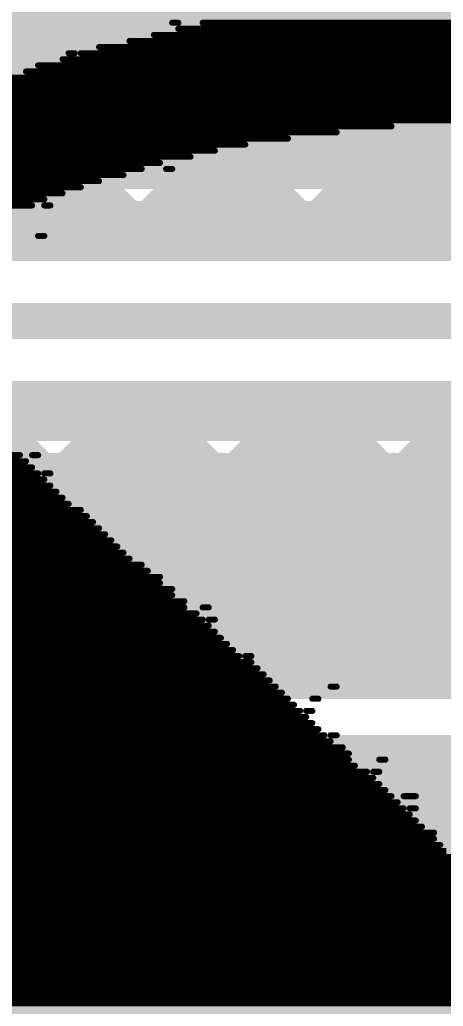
# Model space of a CAD drawing. Header units: millimetres. Extents: x -0.26 to 2.84, y -0.09 to 2.43.
# Drawn here: x 1.365 to 1.4356, y 1.4018 to 1.5662 of the extents above; entities that cross this region are included whole.
import ezdxf

# ---------------------------------------------------------------- set-up
doc = ezdxf.new("R2010")
doc.units = ezdxf.units.MM
doc.header["$MEASUREMENT"] = 0
for name, color, linetype in [('BottomLayer', 5, 'Continuous'), ('BottomOverlay', 54, 'Continuous'), ('TopLayer', 1, 'Continuous'), ('TopOverlay', 2, 'Continuous'), ('TopPaste', 8, 'Continuous'), ('TopSolder', 216, 'Continuous')]:
    doc.layers.add(name, color=color, linetype=linetype)
doc.styles.add('Arial', font='', dxfattribs={"height": 0.2})
doc.styles.get('Arial').set_extended_font_data('Arial')

# ---------------------------------------------------------------- blocks, each defined once
blk = doc.blocks.new('R__0603_36')
at = {"layer": 'TopLayer'}
for points in [[(-0.015, 0.0175), (-0.015, -0.0175), (-0.045, -0.0175), (-0.045, 0.0175)], [(0.045, 0.0175), (0.045, -0.0175), (0.015, -0.0175), (0.015, 0.0175)]]:
    blk.add_hatch(color=1, dxfattribs=at).paths.add_polyline_path(points)
at = {"layer": 'TopPaste'}
for points in [[(-0.015, 0.0175), (-0.015, -0.0175), (-0.045, -0.0175), (-0.045, 0.0175)], [(0.045, 0.0175), (0.045, -0.0175), (0.015, -0.0175), (0.015, 0.0175)]]:
    blk.add_hatch(color=8, dxfattribs=at).paths.add_polyline_path(points)
at = {"layer": 'TopSolder'}
for points in [[(-0.011, 0.0215), (-0.011, -0.0215), (-0.049, -0.0215), (-0.049, 0.0215)], [(0.049, 0.0215), (0.049, -0.0215), (0.011, -0.0215), (0.011, 0.0215)]]:
    blk.add_hatch(color=216, dxfattribs=at).paths.add_polyline_path(points)
at = {"layer": 'TopOverlay', "const_width": 0.005}
for points in [[(-0.048, 0.021), (0.048, 0.021)], [(-0.048, -0.021), (-0.048, 0.021)], [(0.048, -0.021), (0.048, 0.021)], [(-0.048, -0.021), (0.048, -0.021)]]:
    blk.add_lwpolyline(points, dxfattribs=at)
at = {"layer": 'TopOverlay', "const_width": 0.0025}
for points in [[(-0.04925, 0.021, 1), (-0.04675, 0.021, 1)], [(-0.04925, 0.021, 1), (-0.04675, 0.021, 1)], [(0.04675, 0.021, 1), (0.04925, 0.021, 1)], [(0.04675, 0.021, 1), (0.04925, 0.021, 1)], [(-0.04925, -0.021, 1), (-0.04675, -0.021, 1)], [(-0.04925, -0.021, 1), (-0.04675, -0.021, 1)], [(0.04675, -0.021, 1), (0.04925, -0.021, 1)], [(0.04675, -0.021, 1), (0.04925, -0.021, 1)]]:
    blk.add_lwpolyline(points, format="xyb", close=True, dxfattribs=at)

msp = doc.modelspace()

# ---------------------------------------------------------------- hatches: boundary and pattern name
at = {"layer": 'BottomLayer'}
msp.add_hatch(color=5, dxfattribs=at).paths.add_polyline_path([(1.341, 1.538), (1.723, 1.538), (1.723, 1.683), (1.341, 1.683)])
at = {"layer": 'TopLayer'}
msp.add_hatch(color=1, dxfattribs=at).paths.add_polyline_path([(1.51, 1.446), (1.388, 1.446), (1.388, 1.251), (1.51, 1.251)])

# ---------------------------------------------------------------- linework, layer by layer
at = {"layer": 'BottomLayer'}
for points, const_width in [([(1.317, 1.474), (1.76057, 1.474)], 0.04), ([(1.317, 1.442), (1.74731, 1.442)], 0.01), ([(1.35824, 1.442), (1.38024, 1.42)], 0.01), ([(1.36123, 1.42), (1.38323, 1.442)], 0.01), ([(1.38652, 1.442), (1.40852, 1.42)], 0.01), ([(1.38951, 1.42), (1.41151, 1.442)], 0.01), ([(1.4148, 1.442), (1.4368, 1.42)], 0.01), ([(1.4178, 1.42), (1.4398, 1.442)], 0.01), ([(1.03381, 1.42), (1.73784, 1.42)], 0.01), ([(1.02428, 1.397), (1.744, 1.397)], 0.022)]:
    msp.add_lwpolyline(points, dxfattribs=dict(at, const_width=const_width))
at = {"layer": 'BottomLayer', "const_width": 0.005}
for points in [[(1.38073, 1.442, 1), (1.38573, 1.442, 1)], [(1.38402, 1.442, 1), (1.38902, 1.442, 1)], [(1.40901, 1.442, 1), (1.41401, 1.442, 1)], [(1.4123, 1.442, 1), (1.4173, 1.442, 1)], [(1.4373, 1.442, 1), (1.4423, 1.442, 1)], [(1.35873, 1.42, 1), (1.36373, 1.42, 1)], [(1.37774, 1.42, 1), (1.38274, 1.42, 1)], [(1.38701, 1.42, 1), (1.39201, 1.42, 1)], [(1.40602, 1.42, 1), (1.41102, 1.42, 1)], [(1.4153, 1.42, 1), (1.4203, 1.42, 1)], [(1.4343, 1.42, 1), (1.4393, 1.42, 1)]]:
    msp.add_lwpolyline(points, format="xyb", close=True, dxfattribs=at)
at = {"layer": 'BottomOverlay', "const_width": 0.00102}
for points in [[(1.39045, 1.56574), (1.39146, 1.56574)], [(1.39552, 1.56574), (1.48488, 1.56574)], [(1.39146, 1.56472), (1.48995, 1.56472)], [(1.38334, 1.56269), (1.49808, 1.56269)], [(1.3874, 1.56371), (1.49401, 1.56371)], [(1.37318, 1.56066), (1.3742, 1.56066)], [(1.37522, 1.56066), (1.5062, 1.56066)], [(1.37826, 1.56168), (1.50214, 1.56168)], [(1.37217, 1.55965), (1.50925, 1.55965)], [(1.36608, 1.55761), (1.51635, 1.55761)], [(1.36811, 1.55863), (1.51229, 1.55863)], [(1.35998, 1.55558), (1.52041, 1.55558)], [(1.36303, 1.5566), (1.51838, 1.5566)], [(1.35795, 1.55457), (1.52346, 1.55457)], [(1.35186, 1.55254), (1.52955, 1.55254)], [(1.35491, 1.55355), (1.52651, 1.55355)], [(1.34983, 1.55152), (1.53158, 1.55152)], [(1.34475, 1.54949), (1.53666, 1.54949)], [(1.3478, 1.55051), (1.53361, 1.55051)], [(1.34069, 1.54746), (1.41786, 1.54746)], [(1.34374, 1.54848), (1.427, 1.54848)], [(1.33968, 1.54644), (1.40974, 1.54644)], [(1.3346, 1.54441), (1.39755, 1.54441)], [(1.33562, 1.54543), (1.40263, 1.54543)], [(1.33358, 1.5434), (1.39349, 1.5434)], [(1.32952, 1.54137), (1.38537, 1.54137)], [(1.33054, 1.54238), (1.38842, 1.54238)], [(1.38943, 1.54137), (1.39045, 1.54137)], [(1.32546, 1.53934), (1.37826, 1.53934)], [(1.32749, 1.54035), (1.38232, 1.54035)], [(1.32445, 1.53832), (1.37522, 1.53832)], [(1.32038, 1.53629), (1.36912, 1.53629)], [(1.32242, 1.53731), (1.37217, 1.53731)], [(1.31835, 1.53528), (1.36709, 1.53528)], [(1.36912, 1.53528), (1.37014, 1.53528)], [(1.36811, 1.5302), (1.36912, 1.5302)], [(1.19042, 1.49365), (1.36506, 1.49365)], [(1.36709, 1.49365), (1.36811, 1.49365)], [(1.18737, 1.49161), (1.36709, 1.49161)], [(1.1894, 1.49263), (1.36608, 1.49263)], [(1.18839, 1.4906), (1.36811, 1.4906)], [(1.36912, 1.4906), (1.37014, 1.4906)], [(1.19042, 1.48958), (1.36912, 1.48958)], [(1.19245, 1.48857), (1.37014, 1.48857)], [(1.19549, 1.48755), (1.37115, 1.48755)], [(1.19752, 1.48654), (1.37217, 1.48654)], [(1.19955, 1.48552), (1.37318, 1.48552)], [(1.2026, 1.48451), (1.37522, 1.48451)], [(1.20463, 1.48349), (1.37623, 1.48349)], [(1.20666, 1.48248), (1.37725, 1.48248)], [(1.20971, 1.48146), (1.37826, 1.48146)], [(1.21174, 1.48045), (1.37928, 1.48045)], [(1.21377, 1.47943), (1.38029, 1.47943)], [(1.21682, 1.47841), (1.38131, 1.47841)], [(1.21885, 1.4774), (1.38232, 1.4774)], [(1.22088, 1.47638), (1.38334, 1.47638)], [(1.22392, 1.47537), (1.38537, 1.47537)], [(1.22494, 1.47435), (1.38638, 1.47435)], [(1.22799, 1.47334), (1.38842, 1.47334)], [(1.23002, 1.47232), (1.38842, 1.47232)], [(1.23205, 1.47131), (1.39045, 1.47131)], [(1.23408, 1.47029), (1.39045, 1.47029)], [(1.23611, 1.46928), (1.39248, 1.46928)], [(1.23814, 1.46826), (1.39248, 1.46826)], [(1.23915, 1.46725), (1.39451, 1.46725)], [(1.39552, 1.46826), (1.39654, 1.46826)], [(1.24119, 1.46623), (1.39552, 1.46623)], [(1.24423, 1.46521), (1.39654, 1.46521)], [(1.39654, 1.46623), (1.39755, 1.46623)], [(1.24525, 1.4642), (1.39755, 1.4642)], [(1.24525, 1.46217), (1.39958, 1.46217)], [(1.24626, 1.46318), (1.39857, 1.46318)], [(1.24423, 1.46115), (1.4006, 1.46115)], [(1.24322, 1.45912), (1.40365, 1.45912)], [(1.24423, 1.46014), (1.40162, 1.46014)], [(1.40263, 1.46014), (1.40365, 1.46014)], [(1.2422, 1.45709), (1.40568, 1.45709)], [(1.24322, 1.45811), (1.40466, 1.45811)], [(1.24119, 1.45608), (1.40669, 1.45608)], [(1.24017, 1.45405), (1.40872, 1.45405)], [(1.24119, 1.45506), (1.40771, 1.45506)], [(1.41685, 1.45506), (1.41786, 1.45506)], [(1.26657, 1.45303), (1.40974, 1.45303)], [(1.2686, 1.45201), (1.41075, 1.45201)], [(1.4138, 1.45303), (1.41482, 1.45303)], [(1.27063, 1.451), (1.41177, 1.451)], [(1.41278, 1.451), (1.4138, 1.451)], [(1.27165, 1.44998), (1.41278, 1.44998)], [(1.27469, 1.44897), (1.4138, 1.44897)], [(1.27571, 1.44795), (1.41482, 1.44795)], [(1.27774, 1.44694), (1.41583, 1.44694)], [(1.27875, 1.44592), (1.41685, 1.44592)], [(1.41685, 1.44694), (1.41786, 1.44694)], [(1.28079, 1.44491), (1.41888, 1.44491)], [(1.28282, 1.44389), (1.41989, 1.44389)], [(1.28383, 1.44288), (1.41989, 1.44288)], [(1.42497, 1.44288), (1.42598, 1.44288)], [(1.28586, 1.44186), (1.42091, 1.44186)], [(1.28688, 1.44085), (1.42294, 1.44085)], [(1.42395, 1.44085), (1.42497, 1.44085)], [(1.28891, 1.43983), (1.42395, 1.43983)], [(1.28992, 1.43882), (1.42497, 1.43882)], [(1.29195, 1.4378), (1.42598, 1.4378)], [(1.29399, 1.43678), (1.427, 1.43678)], [(1.295, 1.43577), (1.42802, 1.43577)], [(1.42903, 1.43678), (1.43106, 1.43678)], [(1.29703, 1.43475), (1.42903, 1.43475)], [(1.43005, 1.43475), (1.43106, 1.43475)], [(1.29906, 1.43374), (1.43005, 1.43374)], [(1.30008, 1.43272), (1.43106, 1.43272)], [(1.30211, 1.43171), (1.43208, 1.43171)], [(1.30312, 1.43069), (1.43411, 1.43069)], [(1.30414, 1.42968), (1.43411, 1.42968)], [(1.30617, 1.42866), (1.43512, 1.42866)], [(1.30718, 1.42765), (1.43614, 1.42765)], [(1.3082, 1.42663), (1.43715, 1.42663)], [(1.31023, 1.42561), (1.43817, 1.42561)], [(1.31226, 1.4246), (1.43918, 1.4246)], [(1.31328, 1.42358), (1.44121, 1.42358)], [(1.31531, 1.42257), (1.44223, 1.42257)], [(1.31632, 1.42155), (1.44223, 1.42155)], [(1.31835, 1.42054), (1.44325, 1.42054)], [(1.31937, 1.41952), (1.44426, 1.41952)], [(1.32038, 1.41851), (1.44629, 1.41851)], [(1.3214, 1.41749), (1.44832, 1.41749)], [(1.32343, 1.41648), (1.44832, 1.41648)], [(1.32445, 1.41546), (1.44934, 1.41546)], [(1.32546, 1.41445), (1.45035, 1.41445)], [(1.32749, 1.41343), (1.45137, 1.41343)], [(1.32851, 1.41241), (1.4534, 1.41241)], [(1.32952, 1.4114), (1.45441, 1.4114)], [(1.33054, 1.41038), (1.45441, 1.41038)], [(1.33257, 1.40937), (1.45441, 1.40937)], [(1.33358, 1.40835), (1.45543, 1.40835)], [(1.3346, 1.40734), (1.45645, 1.40734)], [(1.33562, 1.40632), (1.45848, 1.40632)], [(1.33765, 1.40531), (1.45949, 1.40531)], [(1.33765, 1.40429), (1.45949, 1.40429)], [(1.33968, 1.40328), (1.46051, 1.40328)], [(1.34171, 1.40226), (1.46152, 1.40226)]]:
    msp.add_lwpolyline(points, dxfattribs=at)
at = {"layer": 'BottomOverlay', "const_width": 0.000508}
for points in [[(1.39019, 1.56574, 1), (1.3907, 1.56574, 1)], [(1.39121, 1.56574, 1), (1.39172, 1.56574, 1)], [(1.39527, 1.56574, 1), (1.39578, 1.56574, 1)], [(1.39121, 1.56472, 1), (1.39172, 1.56472, 1)], [(1.38308, 1.56269, 1), (1.38359, 1.56269, 1)], [(1.38715, 1.56371, 1), (1.38765, 1.56371, 1)], [(1.37293, 1.56066, 1), (1.37344, 1.56066, 1)], [(1.37395, 1.56066, 1), (1.37445, 1.56066, 1)], [(1.37496, 1.56066, 1), (1.37547, 1.56066, 1)], [(1.37801, 1.56168, 1), (1.37851, 1.56168, 1)], [(1.37192, 1.55965, 1), (1.37242, 1.55965, 1)], [(1.36582, 1.55761, 1), (1.36633, 1.55761, 1)], [(1.36785, 1.55863, 1), (1.36836, 1.55863, 1)], [(1.41761, 1.54746, 1), (1.41811, 1.54746, 1)], [(1.42675, 1.54848, 1), (1.42725, 1.54848, 1)], [(1.40948, 1.54644, 1), (1.40999, 1.54644, 1)], [(1.3973, 1.54441, 1), (1.39781, 1.54441, 1)], [(1.40238, 1.54543, 1), (1.40288, 1.54543, 1)], [(1.39324, 1.5434, 1), (1.39375, 1.5434, 1)], [(1.38512, 1.54137, 1), (1.38562, 1.54137, 1)], [(1.38816, 1.54238, 1), (1.38867, 1.54238, 1)], [(1.38918, 1.54137, 1), (1.38968, 1.54137, 1)], [(1.39019, 1.54137, 1), (1.3907, 1.54137, 1)], [(1.37801, 1.53934, 1), (1.37851, 1.53934, 1)], [(1.38207, 1.54035, 1), (1.38258, 1.54035, 1)], [(1.37496, 1.53832, 1), (1.37547, 1.53832, 1)], [(1.36887, 1.53629, 1), (1.36938, 1.53629, 1)], [(1.37192, 1.53731, 1), (1.37242, 1.53731, 1)], [(1.36684, 1.53528, 1), (1.36735, 1.53528, 1)], [(1.36887, 1.53528, 1), (1.36938, 1.53528, 1)], [(1.36988, 1.53528, 1), (1.37039, 1.53528, 1)], [(1.36785, 1.5302, 1), (1.36836, 1.5302, 1)], [(1.36887, 1.5302, 1), (1.36938, 1.5302, 1)], [(1.36481, 1.49365, 1), (1.36532, 1.49365, 1)], [(1.36684, 1.49365, 1), (1.36735, 1.49365, 1)], [(1.36785, 1.49365, 1), (1.36836, 1.49365, 1)], [(1.36582, 1.49263, 1), (1.36633, 1.49263, 1)], [(1.36684, 1.49161, 1), (1.36735, 1.49161, 1)], [(1.36785, 1.4906, 1), (1.36836, 1.4906, 1)], [(1.36887, 1.4906, 1), (1.36938, 1.4906, 1)], [(1.36988, 1.4906, 1), (1.37039, 1.4906, 1)], [(1.36887, 1.48958, 1), (1.36938, 1.48958, 1)], [(1.36988, 1.48857, 1), (1.37039, 1.48857, 1)], [(1.3709, 1.48755, 1), (1.37141, 1.48755, 1)], [(1.37192, 1.48654, 1), (1.37242, 1.48654, 1)], [(1.37293, 1.48552, 1), (1.37344, 1.48552, 1)], [(1.37496, 1.48451, 1), (1.37547, 1.48451, 1)], [(1.37598, 1.48349, 1), (1.37648, 1.48349, 1)], [(1.37699, 1.48248, 1), (1.3775, 1.48248, 1)], [(1.37801, 1.48146, 1), (1.37851, 1.48146, 1)], [(1.37902, 1.48045, 1), (1.37953, 1.48045, 1)], [(1.38004, 1.47943, 1), (1.38055, 1.47943, 1)], [(1.38105, 1.47841, 1), (1.38156, 1.47841, 1)], [(1.38207, 1.4774, 1), (1.38258, 1.4774, 1)], [(1.38308, 1.47638, 1), (1.38359, 1.47638, 1)], [(1.38512, 1.47537, 1), (1.38562, 1.47537, 1)], [(1.38613, 1.47435, 1), (1.38664, 1.47435, 1)], [(1.38816, 1.47334, 1), (1.38867, 1.47334, 1)], [(1.38816, 1.47232, 1), (1.38867, 1.47232, 1)], [(1.39019, 1.47131, 1), (1.3907, 1.47131, 1)], [(1.39019, 1.47029, 1), (1.3907, 1.47029, 1)], [(1.39222, 1.46928, 1), (1.39273, 1.46928, 1)], [(1.39222, 1.46826, 1), (1.39273, 1.46826, 1)], [(1.39425, 1.46725, 1), (1.39476, 1.46725, 1)], [(1.39527, 1.46826, 1), (1.39578, 1.46826, 1)], [(1.39628, 1.46826, 1), (1.39679, 1.46826, 1)], [(1.39527, 1.46623, 1), (1.39578, 1.46623, 1)], [(1.39628, 1.46623, 1), (1.39679, 1.46623, 1)], [(1.39628, 1.46521, 1), (1.39679, 1.46521, 1)], [(1.3973, 1.46623, 1), (1.39781, 1.46623, 1)], [(1.3973, 1.4642, 1), (1.39781, 1.4642, 1)], [(1.39832, 1.46318, 1), (1.39882, 1.46318, 1)], [(1.39933, 1.46217, 1), (1.39984, 1.46217, 1)], [(1.40035, 1.46115, 1), (1.40085, 1.46115, 1)], [(1.40136, 1.46014, 1), (1.40187, 1.46014, 1)], [(1.40238, 1.46014, 1), (1.40288, 1.46014, 1)], [(1.40339, 1.46014, 1), (1.4039, 1.46014, 1)], [(1.40339, 1.45912, 1), (1.4039, 1.45912, 1)], [(1.40441, 1.45811, 1), (1.40492, 1.45811, 1)], [(1.40542, 1.45709, 1), (1.40593, 1.45709, 1)], [(1.40644, 1.45608, 1), (1.40695, 1.45608, 1)], [(1.40745, 1.45506, 1), (1.40796, 1.45506, 1)], [(1.40847, 1.45405, 1), (1.40898, 1.45405, 1)], [(1.41659, 1.45506, 1), (1.4171, 1.45506, 1)], [(1.41761, 1.45506, 1), (1.41811, 1.45506, 1)], [(1.40948, 1.45303, 1), (1.40999, 1.45303, 1)], [(1.4105, 1.45201, 1), (1.41101, 1.45201, 1)], [(1.41355, 1.45303, 1), (1.41405, 1.45303, 1)], [(1.41456, 1.45303, 1), (1.41507, 1.45303, 1)], [(1.41152, 1.451, 1), (1.41202, 1.451, 1)], [(1.41253, 1.451, 1), (1.41304, 1.451, 1)], [(1.41355, 1.451, 1), (1.41405, 1.451, 1)], [(1.41253, 1.44998, 1), (1.41304, 1.44998, 1)], [(1.41355, 1.44897, 1), (1.41405, 1.44897, 1)], [(1.41456, 1.44795, 1), (1.41507, 1.44795, 1)], [(1.41558, 1.44694, 1), (1.41608, 1.44694, 1)], [(1.41659, 1.44694, 1), (1.4171, 1.44694, 1)], [(1.41659, 1.44592, 1), (1.4171, 1.44592, 1)], [(1.41761, 1.44694, 1), (1.41811, 1.44694, 1)], [(1.41862, 1.44491, 1), (1.41913, 1.44491, 1)], [(1.41964, 1.44389, 1), (1.42015, 1.44389, 1)], [(1.41964, 1.44288, 1), (1.42015, 1.44288, 1)], [(1.42471, 1.44288, 1), (1.42522, 1.44288, 1)], [(1.42573, 1.44288, 1), (1.42624, 1.44288, 1)], [(1.42065, 1.44186, 1), (1.42116, 1.44186, 1)], [(1.42268, 1.44085, 1), (1.42319, 1.44085, 1)], [(1.4237, 1.44085, 1), (1.42421, 1.44085, 1)], [(1.42471, 1.44085, 1), (1.42522, 1.44085, 1)], [(1.4237, 1.43983, 1), (1.42421, 1.43983, 1)], [(1.42471, 1.43882, 1), (1.42522, 1.43882, 1)], [(1.42573, 1.4378, 1), (1.42624, 1.4378, 1)], [(1.42675, 1.43678, 1), (1.42725, 1.43678, 1)], [(1.42776, 1.43577, 1), (1.42827, 1.43577, 1)], [(1.42878, 1.43678, 1), (1.42928, 1.43678, 1)], [(1.43081, 1.43678, 1), (1.43131, 1.43678, 1)], [(1.42878, 1.43475, 1), (1.42928, 1.43475, 1)], [(1.42979, 1.43475, 1), (1.4303, 1.43475, 1)], [(1.43081, 1.43475, 1), (1.43131, 1.43475, 1)], [(1.42979, 1.43374, 1), (1.4303, 1.43374, 1)], [(1.43081, 1.43272, 1), (1.43131, 1.43272, 1)], [(1.43182, 1.43171, 1), (1.43233, 1.43171, 1)], [(1.43385, 1.43069, 1), (1.43436, 1.43069, 1)], [(1.43385, 1.42968, 1), (1.43436, 1.42968, 1)], [(1.43487, 1.42866, 1), (1.43538, 1.42866, 1)]]:
    msp.add_lwpolyline(points, format="xyb", close=True, dxfattribs=at)
at = {"layer": 'TopLayer'}
for points, const_width in [([(1.26752, 1.561), (1.37052, 1.458)], 0.01), ([(1.332, 1.557), (1.43, 1.557)], 0.01), ([(1.35637, 1.557), (1.38237, 1.531)], 0.01), ([(1.35909, 1.531), (1.38509, 1.557)], 0.01), ([(1.38466, 1.557), (1.41066, 1.531)], 0.01), ([(1.38737, 1.531), (1.41337, 1.557)], 0.01), ([(1.41294, 1.557), (1.43894, 1.531)], 0.01), ([(1.41566, 1.531), (1.44166, 1.557)], 0.01), ([(1.43, 1.557), (1.48303, 1.557)], 0.01), ([(1.43, 1.557), (1.48303, 1.557)], 0.01), ([(1.34521, 1.531), (1.65151, 1.531)], 0.01), ([(1.339, 1.516), (1.67, 1.516)], 0.006), ([(1.339, 1.501), (1.65151, 1.501)], 0.01), ([(1.34266, 1.458), (1.38566, 1.501)], 0.01), ([(1.3558, 1.501), (1.3988, 1.458)], 0.01), ([(1.37094, 1.458), (1.41394, 1.501)], 0.01), ([(1.38409, 1.501), (1.42709, 1.458)], 0.01), ([(1.39923, 1.458), (1.44223, 1.501)], 0.01), ([(1.41237, 1.501), (1.45537, 1.458)], 0.01), ([(1.42751, 1.458), (1.47051, 1.501)], 0.01), ([(1.228, 1.458), (1.374, 1.458)], 0.01), ([(1.37052, 1.458), (1.374, 1.45452)], 0.01), ([(1.376, 1.458), (1.522, 1.458)], 0.01), ([(1.376, 1.338), (1.376, 1.458)], 0.01), ([(1.374, 1.388), (1.374, 1.456)], 0.01), ([(1.374, 1.388), (1.374, 1.456)], 0.01), ([(1.376, 1.3495), (1.376, 1.4085)], 0.01)]:
    msp.add_lwpolyline(points, dxfattribs=dict(at, const_width=const_width))
at = {"layer": 'TopLayer', "const_width": 0.005}
for points in [[(1.38216, 1.557, 1), (1.38716, 1.557, 1)], [(1.38259, 1.557, 1), (1.38759, 1.557, 1)], [(1.41044, 1.557, 1), (1.41544, 1.557, 1)], [(1.41087, 1.557, 1), (1.41587, 1.557, 1)], [(1.4275, 1.557, 1), (1.4325, 1.557, 1)], [(1.4275, 1.557, 1), (1.4325, 1.557, 1)], [(1.4275, 1.557, 1), (1.4325, 1.557, 1)], [(1.37987, 1.531, 1), (1.38487, 1.531, 1)], [(1.38487, 1.531, 1), (1.38987, 1.531, 1)], [(1.40816, 1.531, 1), (1.41316, 1.531, 1)], [(1.41316, 1.531, 1), (1.41816, 1.531, 1)], [(1.43644, 1.531, 1), (1.44144, 1.531, 1)], [(1.38159, 1.501, 1), (1.38659, 1.501, 1)], [(1.38316, 1.501, 1), (1.38816, 1.501, 1)], [(1.40987, 1.501, 1), (1.41487, 1.501, 1)], [(1.41144, 1.501, 1), (1.41644, 1.501, 1)], [(1.36802, 1.458, 1), (1.37302, 1.458, 1)], [(1.36802, 1.458, 1), (1.37302, 1.458, 1)], [(1.36844, 1.458, 1), (1.37344, 1.458, 1)], [(1.3715, 1.458, 1), (1.3765, 1.458, 1)], [(1.3735, 1.458, 1), (1.3785, 1.458, 1)], [(1.3735, 1.458, 1), (1.3785, 1.458, 1)], [(1.3963, 1.458, 1), (1.4013, 1.458, 1)], [(1.39673, 1.458, 1), (1.40173, 1.458, 1)], [(1.42459, 1.458, 1), (1.42959, 1.458, 1)], [(1.42501, 1.458, 1), (1.43001, 1.458, 1)], [(1.3715, 1.456, 1), (1.3765, 1.456, 1)], [(1.3715, 1.456, 1), (1.3765, 1.456, 1)], [(1.3715, 1.45452, 1), (1.3765, 1.45452, 1)], [(1.3735, 1.4085, 1), (1.3785, 1.4085, 1)]]:
    msp.add_lwpolyline(points, format="xyb", close=True, dxfattribs=at)

# ---------------------------------------------------------------- block references
msp.add_blockref('R__0603_36', (1.373, 1.379))

# ---------------------------------------------------------------- texts
at = {"layer": 'TopOverlay', "style": 'Arial'}
msp.add_text('R2', height=0.045, dxfattribs=at).set_placement((1.33251, 1.41351))

doc.saveas('drawing.dxf')
